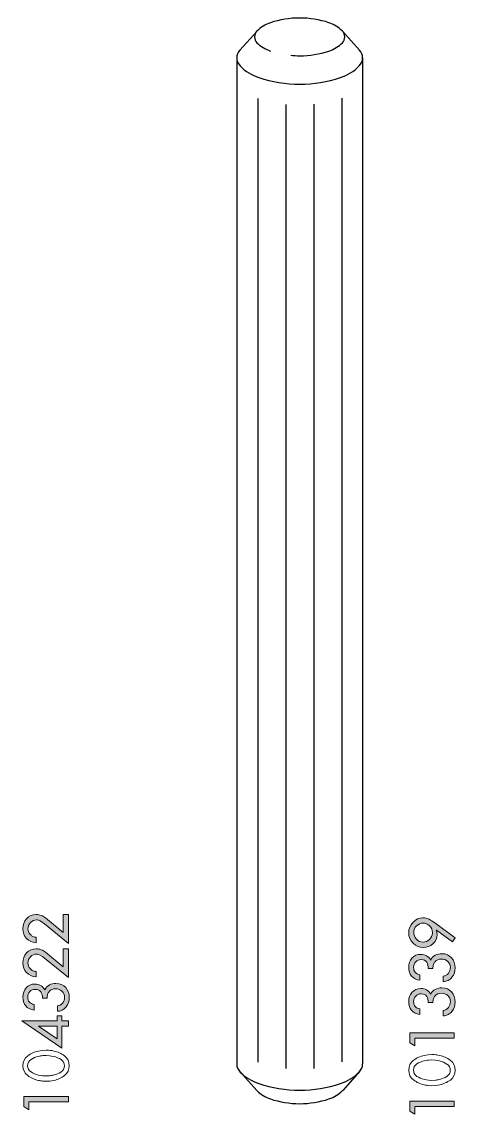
# Model space of a CAD drawing. Header units: inches. Extents: x -1535 to 2339, y 35 to 2700.
# Drawn here: x -1505.9 to -1485.2, y 2143.4 to 2195.5 of the extents above; entities that cross this region are included whole.
import ezdxf

# ---------------------------------------------------------------- set-up
doc = ezdxf.new("R2010")
doc.units = ezdxf.units.IN
doc.header["$MEASUREMENT"] = 0
doc.layers.add('Livello 1', color=7, linetype='Continuous')

msp = doc.modelspace()

# ---------------------------------------------------------------- hatches: boundary and pattern name
at = {"layer": 'Livello 1', "true_color": 0xffffff}
h = msp.add_hatch(color=7, dxfattribs=at)
h.dxf.hatch_style = 2
edge = h.paths.add_edge_path()
edge.add_spline(control_points=[(-1503.909, 2152.941), (-1503.909, 2152.941), (-1503.666, 2152.941), (-1503.666, 2152.941), (-1503.666, 2152.941), (-1503.666, 2151.566), (-1503.666, 2151.566), (-1503.666, 2151.566), (-1504.809, 2152.498), (-1504.809, 2152.498), (-1504.809, 2152.498), (-1504.828, 2152.515), (-1504.828, 2152.515), (-1504.828, 2152.515), (-1504.848, 2152.529), (-1504.848, 2152.529), (-1504.848, 2152.529), (-1504.905, 2152.571), (-1504.905, 2152.571), (-1504.905, 2152.571), (-1505.009, 2152.636), (-1505.009, 2152.636), (-1505.066, 2152.67), (-1505.126, 2152.687), (-1505.189, 2152.687), (-1505.294, 2152.687), (-1505.388, 2152.644), (-1505.47, 2152.558), (-1505.552, 2152.473), (-1505.594, 2152.376), (-1505.594, 2152.269), (-1505.594, 2152.16), (-1505.555, 2152.066), (-1505.479, 2151.987), (-1505.44, 2151.948), (-1505.399, 2151.916), (-1505.356, 2151.891), (-1505.311, 2151.87), (-1505.261, 2151.86), (-1505.207, 2151.86), (-1505.207, 2151.86), (-1505.207, 2151.595), (-1505.207, 2151.595), (-1505.398, 2151.615), (-1505.551, 2151.686), (-1505.665, 2151.805), (-1505.779, 2151.924), (-1505.836, 2152.079), (-1505.836, 2152.269), (-1505.836, 2152.45), (-1505.777, 2152.607), (-1505.658, 2152.741), (-1505.538, 2152.874), (-1505.386, 2152.941), (-1505.2, 2152.941), (-1505.123, 2152.941), (-1505.045, 2152.926), (-1504.966, 2152.897), (-1504.887, 2152.868), (-1504.82, 2152.83), (-1504.764, 2152.783), (-1504.764, 2152.783), (-1503.909, 2152.085), (-1503.909, 2152.085), (-1503.909, 2152.085), (-1503.909, 2152.941), (-1503.909, 2152.941)], knot_values=[0, 0, 0, 0, 1, 1, 1, 2, 2, 2, 3, 3, 3, 4, 4, 4, 5, 5, 5, 6, 6, 6, 7, 7, 7, 8, 8, 8, 9, 9, 9, 10, 10, 10, 11, 11, 11, 12, 12, 12, 13, 13, 13, 14, 14, 14, 15, 15, 15, 16, 16, 16, 17, 17, 17, 18, 18, 18, 19, 19, 19, 20, 20, 20, 21, 21, 21, 22, 22, 22, 22], degree=3, periodic=0)
h = msp.add_hatch(color=7, dxfattribs=at)
h.dxf.hatch_style = 2
edge = h.paths.add_edge_path()
edge.add_spline(control_points=[(-1485.358, 2151.637), (-1485.358, 2151.637), (-1486.124, 2152.203), (-1486.124, 2152.203), (-1486.124, 2152.203), (-1486.13, 2152.198), (-1486.13, 2152.198), (-1486.122, 2152.18), (-1486.111, 2152.147), (-1486.098, 2152.099), (-1486.098, 2152.099), (-1486.089, 2151.992), (-1486.089, 2151.992), (-1486.089, 2151.815), (-1486.156, 2151.668), (-1486.289, 2151.551), (-1486.422, 2151.433), (-1486.573, 2151.375), (-1486.742, 2151.375), (-1486.932, 2151.375), (-1487.096, 2151.443), (-1487.234, 2151.579), (-1487.372, 2151.716), (-1487.441, 2151.881), (-1487.441, 2152.077), (-1487.441, 2152.264), (-1487.375, 2152.428), (-1487.244, 2152.571), (-1487.112, 2152.714), (-1486.952, 2152.786), (-1486.763, 2152.786), (-1486.657, 2152.786), (-1486.56, 2152.763), (-1486.471, 2152.718), (-1486.382, 2152.673), (-1486.292, 2152.618), (-1486.202, 2152.554), (-1486.202, 2152.554), (-1485.229, 2151.829), (-1485.229, 2151.829), (-1485.229, 2151.829), (-1485.358, 2151.637), (-1485.358, 2151.637)], knot_values=[0, 0, 0, 0, 1, 1, 1, 2, 2, 2, 3, 3, 3, 4, 4, 4, 5, 5, 5, 6, 6, 6, 7, 7, 7, 8, 8, 8, 9, 9, 9, 10, 10, 10, 11, 11, 11, 12, 12, 12, 13, 13, 13, 14, 14, 14, 14], degree=3, periodic=0)
edge = h.paths.add_edge_path()
edge.add_spline(control_points=[(-1486.448, 2152.407), (-1486.493, 2152.447), (-1486.541, 2152.477), (-1486.593, 2152.499), (-1486.645, 2152.521), (-1486.7, 2152.532), (-1486.758, 2152.532), (-1486.871, 2152.532), (-1486.973, 2152.488), (-1487.066, 2152.402), (-1487.158, 2152.315), (-1487.204, 2152.213), (-1487.204, 2152.097), (-1487.204, 2151.971), (-1487.16, 2151.861), (-1487.073, 2151.768), (-1486.985, 2151.675), (-1486.88, 2151.629), (-1486.758, 2151.629), (-1486.639, 2151.629), (-1486.539, 2151.671), (-1486.457, 2151.756), (-1486.376, 2151.84), (-1486.327, 2151.938), (-1486.312, 2152.049), (-1486.312, 2152.049), (-1486.312, 2152.063), (-1486.312, 2152.063), (-1486.312, 2152.063), (-1486.312, 2152.08), (-1486.312, 2152.08), (-1486.312, 2152.21), (-1486.357, 2152.319), (-1486.448, 2152.407)], knot_values=[0, 0, 0, 0, 0.352778, 0.352778, 0.352778, 0.705556, 0.705556, 0.705556, 1.058333, 1.058333, 1.058333, 1.411111, 1.411111, 1.411111, 1.763889, 1.763889, 1.763889, 2.116667, 2.116667, 2.116667, 2.469444, 2.469444, 2.469444, 2.822222, 2.822222, 2.822222, 3.175, 3.175, 3.175, 3.527778, 3.527778, 3.527778, 3.880556, 3.880556, 3.880556, 3.880556], degree=3, periodic=0)
edge.add_line((-1486.448, 2152.407), (-1486.448, 2152.407))
h = msp.add_hatch(color=7, dxfattribs=at)
h.dxf.hatch_style = 2
edge = h.paths.add_edge_path()
edge.add_spline(control_points=[(-1503.909, 2151.31), (-1503.909, 2151.31), (-1503.666, 2151.31), (-1503.666, 2151.31), (-1503.666, 2151.31), (-1503.666, 2149.935), (-1503.666, 2149.935), (-1503.666, 2149.935), (-1504.809, 2150.867), (-1504.809, 2150.867), (-1504.809, 2150.867), (-1504.828, 2150.884), (-1504.828, 2150.884), (-1504.828, 2150.884), (-1504.848, 2150.898), (-1504.848, 2150.898), (-1504.848, 2150.898), (-1504.905, 2150.94), (-1504.905, 2150.94), (-1504.905, 2150.94), (-1505.009, 2151.005), (-1505.009, 2151.005), (-1505.066, 2151.039), (-1505.126, 2151.056), (-1505.189, 2151.056), (-1505.294, 2151.056), (-1505.388, 2151.013), (-1505.47, 2150.927), (-1505.552, 2150.842), (-1505.594, 2150.745), (-1505.594, 2150.638), (-1505.594, 2150.529), (-1505.555, 2150.435), (-1505.479, 2150.356), (-1505.44, 2150.317), (-1505.399, 2150.284), (-1505.356, 2150.26), (-1505.311, 2150.239), (-1505.261, 2150.229), (-1505.207, 2150.229), (-1505.207, 2150.229), (-1505.207, 2149.964), (-1505.207, 2149.964), (-1505.398, 2149.984), (-1505.551, 2150.054), (-1505.665, 2150.174), (-1505.779, 2150.293), (-1505.836, 2150.448), (-1505.836, 2150.638), (-1505.836, 2150.819), (-1505.777, 2150.976), (-1505.658, 2151.11), (-1505.538, 2151.243), (-1505.386, 2151.31), (-1505.2, 2151.31), (-1505.123, 2151.31), (-1505.045, 2151.295), (-1504.966, 2151.266), (-1504.887, 2151.237), (-1504.82, 2151.199), (-1504.764, 2151.152), (-1504.764, 2151.152), (-1503.909, 2150.454), (-1503.909, 2150.454), (-1503.909, 2150.454), (-1503.909, 2151.31), (-1503.909, 2151.31)], knot_values=[0, 0, 0, 0, 1, 1, 1, 2, 2, 2, 3, 3, 3, 4, 4, 4, 5, 5, 5, 6, 6, 6, 7, 7, 7, 8, 8, 8, 9, 9, 9, 10, 10, 10, 11, 11, 11, 12, 12, 12, 13, 13, 13, 14, 14, 14, 15, 15, 15, 16, 16, 16, 17, 17, 17, 18, 18, 18, 19, 19, 19, 20, 20, 20, 21, 21, 21, 22, 22, 22, 22], degree=3, periodic=0)
h = msp.add_hatch(color=7, dxfattribs=at)
h.dxf.hatch_style = 2
edge = h.paths.add_edge_path()
edge.add_spline(control_points=[(-1486.507, 2150.373), (-1486.507, 2150.487), (-1486.531, 2150.586), (-1486.581, 2150.668), (-1486.631, 2150.749), (-1486.719, 2150.79), (-1486.847, 2150.79), (-1486.954, 2150.79), (-1487.041, 2150.756), (-1487.108, 2150.687), (-1487.176, 2150.618), (-1487.21, 2150.53), (-1487.21, 2150.421), (-1487.21, 2150.325), (-1487.183, 2150.247), (-1487.132, 2150.187), (-1487.079, 2150.128), (-1487.005, 2150.089), (-1486.908, 2150.068), (-1486.908, 2150.068), (-1486.908, 2149.805), (-1486.908, 2149.805), (-1487.082, 2149.831), (-1487.214, 2149.898), (-1487.305, 2150.006), (-1487.396, 2150.113), (-1487.441, 2150.254), (-1487.441, 2150.429), (-1487.441, 2150.596), (-1487.39, 2150.741), (-1487.287, 2150.862), (-1487.186, 2150.984), (-1487.046, 2151.044), (-1486.869, 2151.044), (-1486.77, 2151.044), (-1486.68, 2151.022), (-1486.598, 2150.979), (-1486.516, 2150.936), (-1486.448, 2150.868), (-1486.391, 2150.773), (-1486.342, 2150.879), (-1486.271, 2150.955), (-1486.177, 2151.003), (-1486.082, 2151.051), (-1485.978, 2151.075), (-1485.863, 2151.075), (-1485.666, 2151.075), (-1485.511, 2151.01), (-1485.398, 2150.879), (-1485.285, 2150.748), (-1485.228, 2150.587), (-1485.228, 2150.395), (-1485.228, 2150.235), (-1485.279, 2150.087), (-1485.381, 2149.952), (-1485.433, 2149.886), (-1485.495, 2149.835), (-1485.566, 2149.8), (-1485.636, 2149.764), (-1485.713, 2149.746), (-1485.796, 2149.746), (-1485.796, 2149.746), (-1485.796, 2150.003), (-1485.796, 2150.003), (-1485.694, 2150.014), (-1485.612, 2150.06), (-1485.55, 2150.14), (-1485.488, 2150.22), (-1485.457, 2150.312), (-1485.457, 2150.415), (-1485.457, 2150.533), (-1485.498, 2150.631), (-1485.58, 2150.707), (-1485.662, 2150.783), (-1485.76, 2150.821), (-1485.875, 2150.821), (-1486.01, 2150.821), (-1486.114, 2150.779), (-1486.188, 2150.694), (-1486.22, 2150.657), (-1486.244, 2150.611), (-1486.261, 2150.557), (-1486.279, 2150.503), (-1486.287, 2150.442), (-1486.287, 2150.373), (-1486.287, 2150.373), (-1486.507, 2150.373), (-1486.507, 2150.373)], knot_values=[0, 0, 0, 0, 1, 1, 1, 2, 2, 2, 3, 3, 3, 4, 4, 4, 5, 5, 5, 6, 6, 6, 7, 7, 7, 8, 8, 8, 9, 9, 9, 10, 10, 10, 11, 11, 11, 12, 12, 12, 13, 13, 13, 14, 14, 14, 15, 15, 15, 16, 16, 16, 17, 17, 17, 18, 18, 18, 19, 19, 19, 20, 20, 20, 21, 21, 21, 22, 22, 22, 23, 23, 23, 24, 24, 24, 25, 25, 25, 26, 26, 26, 27, 27, 27, 28, 28, 28, 29, 29, 29, 29], degree=3, periodic=0)
h = msp.add_hatch(color=7, dxfattribs=at)
h.dxf.hatch_style = 2
edge = h.paths.add_edge_path()
edge.add_spline(control_points=[(-1504.902, 2148.953), (-1504.902, 2149.068), (-1504.927, 2149.166), (-1504.977, 2149.248), (-1505.026, 2149.33), (-1505.115, 2149.371), (-1505.242, 2149.371), (-1505.349, 2149.371), (-1505.436, 2149.337), (-1505.504, 2149.268), (-1505.571, 2149.199), (-1505.605, 2149.11), (-1505.605, 2149.001), (-1505.605, 2148.905), (-1505.579, 2148.828), (-1505.527, 2148.768), (-1505.474, 2148.709), (-1505.4, 2148.669), (-1505.303, 2148.648), (-1505.303, 2148.648), (-1505.303, 2148.386), (-1505.303, 2148.386), (-1505.477, 2148.412), (-1505.61, 2148.479), (-1505.7, 2148.586), (-1505.791, 2148.693), (-1505.836, 2148.835), (-1505.836, 2149.01), (-1505.836, 2149.177), (-1505.785, 2149.321), (-1505.683, 2149.443), (-1505.581, 2149.564), (-1505.441, 2149.625), (-1505.265, 2149.625), (-1505.166, 2149.625), (-1505.075, 2149.603), (-1504.993, 2149.56), (-1504.912, 2149.517), (-1504.843, 2149.448), (-1504.786, 2149.354), (-1504.737, 2149.459), (-1504.666, 2149.536), (-1504.572, 2149.584), (-1504.478, 2149.632), (-1504.373, 2149.656), (-1504.259, 2149.656), (-1504.061, 2149.656), (-1503.906, 2149.591), (-1503.793, 2149.46), (-1503.68, 2149.329), (-1503.624, 2149.168), (-1503.624, 2148.976), (-1503.624, 2148.816), (-1503.675, 2148.668), (-1503.776, 2148.533), (-1503.829, 2148.467), (-1503.89, 2148.416), (-1503.961, 2148.38), (-1504.032, 2148.345), (-1504.108, 2148.327), (-1504.191, 2148.327), (-1504.191, 2148.327), (-1504.191, 2148.583), (-1504.191, 2148.583), (-1504.089, 2148.595), (-1504.008, 2148.641), (-1503.945, 2148.72), (-1503.883, 2148.8), (-1503.852, 2148.892), (-1503.852, 2148.995), (-1503.852, 2149.114), (-1503.893, 2149.211), (-1503.975, 2149.288), (-1504.057, 2149.364), (-1504.155, 2149.402), (-1504.27, 2149.402), (-1504.405, 2149.402), (-1504.51, 2149.359), (-1504.583, 2149.275), (-1504.615, 2149.237), (-1504.64, 2149.192), (-1504.657, 2149.138), (-1504.674, 2149.084), (-1504.682, 2149.023), (-1504.682, 2148.953), (-1504.682, 2148.953), (-1504.902, 2148.953), (-1504.902, 2148.953)], knot_values=[0, 0, 0, 0, 1, 1, 1, 2, 2, 2, 3, 3, 3, 4, 4, 4, 5, 5, 5, 6, 6, 6, 7, 7, 7, 8, 8, 8, 9, 9, 9, 10, 10, 10, 11, 11, 11, 12, 12, 12, 13, 13, 13, 14, 14, 14, 15, 15, 15, 16, 16, 16, 17, 17, 17, 18, 18, 18, 19, 19, 19, 20, 20, 20, 21, 21, 21, 22, 22, 22, 23, 23, 23, 24, 24, 24, 25, 25, 25, 26, 26, 26, 27, 27, 27, 28, 28, 28, 29, 29, 29, 29], degree=3, periodic=0)
h = msp.add_hatch(color=7, dxfattribs=at)
h.dxf.hatch_style = 2
edge = h.paths.add_edge_path()
edge.add_spline(control_points=[(-1486.507, 2148.741), (-1486.507, 2148.856), (-1486.531, 2148.954), (-1486.581, 2149.036), (-1486.631, 2149.118), (-1486.719, 2149.159), (-1486.847, 2149.159), (-1486.954, 2149.159), (-1487.041, 2149.124), (-1487.108, 2149.056), (-1487.176, 2148.987), (-1487.21, 2148.898), (-1487.21, 2148.789), (-1487.21, 2148.693), (-1487.183, 2148.616), (-1487.132, 2148.556), (-1487.079, 2148.497), (-1487.005, 2148.457), (-1486.908, 2148.437), (-1486.908, 2148.437), (-1486.908, 2148.174), (-1486.908, 2148.174), (-1487.082, 2148.2), (-1487.214, 2148.267), (-1487.305, 2148.374), (-1487.396, 2148.482), (-1487.441, 2148.622), (-1487.441, 2148.798), (-1487.441, 2148.965), (-1487.39, 2149.11), (-1487.287, 2149.231), (-1487.186, 2149.352), (-1487.046, 2149.413), (-1486.869, 2149.413), (-1486.77, 2149.413), (-1486.68, 2149.391), (-1486.598, 2149.348), (-1486.516, 2149.305), (-1486.448, 2149.236), (-1486.391, 2149.142), (-1486.342, 2149.248), (-1486.271, 2149.324), (-1486.177, 2149.372), (-1486.082, 2149.42), (-1485.978, 2149.444), (-1485.863, 2149.444), (-1485.666, 2149.444), (-1485.511, 2149.379), (-1485.398, 2149.248), (-1485.285, 2149.117), (-1485.228, 2148.956), (-1485.228, 2148.764), (-1485.228, 2148.604), (-1485.279, 2148.456), (-1485.381, 2148.32), (-1485.433, 2148.255), (-1485.495, 2148.204), (-1485.566, 2148.168), (-1485.636, 2148.132), (-1485.713, 2148.114), (-1485.796, 2148.114), (-1485.796, 2148.114), (-1485.796, 2148.372), (-1485.796, 2148.372), (-1485.694, 2148.383), (-1485.612, 2148.428), (-1485.55, 2148.509), (-1485.488, 2148.589), (-1485.457, 2148.68), (-1485.457, 2148.783), (-1485.457, 2148.902), (-1485.498, 2148.999), (-1485.58, 2149.076), (-1485.662, 2149.152), (-1485.76, 2149.19), (-1485.875, 2149.19), (-1486.01, 2149.19), (-1486.114, 2149.148), (-1486.188, 2149.063), (-1486.22, 2149.025), (-1486.244, 2148.98), (-1486.261, 2148.926), (-1486.279, 2148.872), (-1486.287, 2148.811), (-1486.287, 2148.741), (-1486.287, 2148.741), (-1486.507, 2148.741), (-1486.507, 2148.741)], knot_values=[0, 0, 0, 0, 1, 1, 1, 2, 2, 2, 3, 3, 3, 4, 4, 4, 5, 5, 5, 6, 6, 6, 7, 7, 7, 8, 8, 8, 9, 9, 9, 10, 10, 10, 11, 11, 11, 12, 12, 12, 13, 13, 13, 14, 14, 14, 15, 15, 15, 16, 16, 16, 17, 17, 17, 18, 18, 18, 19, 19, 19, 20, 20, 20, 21, 21, 21, 22, 22, 22, 23, 23, 23, 24, 24, 24, 25, 25, 25, 26, 26, 26, 27, 27, 27, 28, 28, 28, 29, 29, 29, 29], degree=3, periodic=0)
h = msp.add_hatch(color=7, dxfattribs=at)
h.dxf.hatch_style = 2
h.paths.add_polyline_path([(-1504.208, 2148.112), (-1503.976, 2148.112), (-1503.976, 2147.87), (-1503.666, 2147.87), (-1503.666, 2147.616), (-1503.976, 2147.616), (-1503.976, 2146.566), (-1505.885, 2147.87), (-1504.208, 2147.87)])
h.paths.add_polyline_path([(-1505.088, 2147.616), (-1504.208, 2147.007), (-1504.208, 2147.616)])
h = msp.add_hatch(color=7, dxfattribs=at)
h.dxf.hatch_style = 2
h.paths.add_polyline_path([(-1487.153, 2146.681), (-1487.396, 2146.828), (-1487.396, 2147.305), (-1485.271, 2147.305), (-1485.271, 2147.051), (-1487.153, 2147.051)])
h = msp.add_hatch(color=7, dxfattribs=at)
h.dxf.hatch_style = 2
h.paths.add_polyline_path([(-1505.549, 2143.63), (-1505.791, 2143.777), (-1505.791, 2144.254), (-1503.666, 2144.254), (-1503.666, 2144), (-1505.549, 2144)])
h = msp.add_hatch(color=7, dxfattribs=at)
h.dxf.hatch_style = 2
h.paths.add_polyline_path([(-1487.153, 2143.419), (-1487.396, 2143.565), (-1487.396, 2144.042), (-1485.271, 2144.042), (-1485.271, 2143.788), (-1487.153, 2143.788)])

# ---------------------------------------------------------------- linework, layer by layer
at = {"layer": 'Livello 1', "color": 7, "lineweight": 25, "true_color": 0xffffff}
for points in [[(-1494.69, 2195.084), (-1495.498, 2194.189)], [(-1490.59, 2195.084), (-1489.781, 2194.189)], [(-1495.64, 2193.82), (-1495.64, 2145.82)], [(-1489.64, 2193.82), (-1489.64, 2145.82)], [(-1494.636, 2191.884), (-1494.636, 2145.896)], [(-1490.626, 2191.9), (-1490.626, 2145.917)], [(-1493.3, 2191.596), (-1493.3, 2145.598)], [(-1491.963, 2191.602), (-1491.963, 2145.597)], [(-1495.498, 2145.451), (-1494.69, 2144.555)], [(-1489.781, 2145.451), (-1490.59, 2144.555)]]:
    msp.add_lwpolyline(points, dxfattribs=at)
at = {"layer": 'Livello 1', "lineweight": 0}
for points in [[(-1504.208, 2148.112), (-1503.976, 2148.112), (-1503.976, 2147.87), (-1503.666, 2147.87), (-1503.666, 2147.616), (-1503.976, 2147.616), (-1503.976, 2146.566), (-1505.885, 2147.87), (-1504.208, 2147.87), (-1504.208, 2148.112)], [(-1505.088, 2147.616), (-1504.208, 2147.007), (-1504.208, 2147.616), (-1505.088, 2147.616)], [(-1487.153, 2146.681), (-1487.396, 2146.828), (-1487.396, 2147.305), (-1485.271, 2147.305), (-1485.271, 2147.051), (-1487.153, 2147.051), (-1487.153, 2146.681)], [(-1505.549, 2143.63), (-1505.791, 2143.777), (-1505.791, 2144.254), (-1503.666, 2144.254), (-1503.666, 2144), (-1505.549, 2144), (-1505.549, 2143.63)], [(-1487.153, 2143.419), (-1487.396, 2143.565), (-1487.396, 2144.042), (-1485.271, 2144.042), (-1485.271, 2143.788), (-1487.153, 2143.788), (-1487.153, 2143.419)]]:
    msp.add_lwpolyline(points, dxfattribs=at)
at = {"layer": 'Livello 1', "color": 7, "lineweight": 25, "true_color": 0xffffff}
for points in [[(-1494.036, 2195.495), (-1494.277, 2195.414), (-1494.496, 2195.279), (-1494.676, 2195.099)], [(-1490.604, 2195.099), (-1490.784, 2195.279), (-1491.003, 2195.414), (-1491.243, 2195.495)], [(-1494.676, 2194.54), (-1494.496, 2194.361), (-1494.277, 2194.226), (-1494.036, 2194.146)], [(-1491.243, 2194.145), (-1491.003, 2194.226), (-1490.783, 2194.361), (-1490.604, 2194.54)], [(-1495.478, 2193.431), (-1495.228, 2193.18), (-1494.922, 2192.991), (-1494.587, 2192.88)], [(-1490.693, 2192.879), (-1490.357, 2192.991), (-1490.052, 2193.181), (-1489.801, 2193.431)], [(-1495.64, 2145.82), (-1495.64, 2145.674), (-1495.582, 2145.534), (-1495.479, 2145.43)], [(-1489.801, 2145.43), (-1489.698, 2145.534), (-1489.64, 2145.674), (-1489.64, 2145.82)], [(-1495.478, 2145.43), (-1495.228, 2145.18), (-1494.922, 2144.991), (-1494.587, 2144.879)], [(-1490.693, 2144.879), (-1490.357, 2144.991), (-1490.052, 2145.18), (-1489.801, 2145.43)], [(-1494.69, 2144.555), (-1494.685, 2144.55), (-1494.68, 2144.545), (-1494.676, 2144.541)], [(-1494.676, 2144.541), (-1494.496, 2144.361), (-1494.277, 2144.225), (-1494.036, 2144.145)], [(-1491.243, 2144.145), (-1491.003, 2144.225), (-1490.783, 2144.361), (-1490.604, 2144.541)], [(-1490.604, 2144.541), (-1490.599, 2144.545), (-1490.595, 2144.55), (-1490.59, 2144.555)]]:
    msp.add_open_spline(points, degree=3, dxfattribs=at)
for points in [[(-1491.243, 2195.495), (-1491.694, 2195.645), (-1492.165, 2195.721), (-1492.64, 2195.721), (-1493.114, 2195.721), (-1493.586, 2195.645), (-1494.036, 2195.495)], [(-1494.676, 2195.099), (-1494.75, 2195.025), (-1494.791, 2194.924), (-1494.791, 2194.82), (-1494.791, 2194.715), (-1494.75, 2194.615), (-1494.676, 2194.541)], [(-1490.604, 2194.54), (-1490.53, 2194.615), (-1490.488, 2194.715), (-1490.488, 2194.82), (-1490.488, 2194.925), (-1490.53, 2195.025), (-1490.604, 2195.099)], [(-1495.498, 2194.189), (-1495.589, 2194.087), (-1495.64, 2193.956), (-1495.64, 2193.82), (-1495.64, 2193.674), (-1495.581, 2193.534), (-1495.478, 2193.431)], [(-1493.069, 2193.94), (-1492.926, 2193.926), (-1492.783, 2193.919), (-1492.64, 2193.919), (-1492.165, 2193.919), (-1491.694, 2193.995), (-1491.243, 2194.145)], [(-1489.801, 2193.431), (-1489.698, 2193.534), (-1489.64, 2193.674), (-1489.64, 2193.82), (-1489.64, 2193.956), (-1489.691, 2194.087), (-1489.781, 2194.189)], [(-1494.587, 2192.879), (-1493.959, 2192.67), (-1493.301, 2192.563), (-1492.64, 2192.563), (-1491.978, 2192.563), (-1491.321, 2192.67), (-1490.693, 2192.879)], [(-1494.587, 2144.879), (-1493.959, 2144.67), (-1493.301, 2144.563), (-1492.64, 2144.563), (-1491.978, 2144.563), (-1491.321, 2144.67), (-1490.693, 2144.879)], [(-1494.036, 2144.145), (-1493.586, 2143.996), (-1493.114, 2143.919), (-1492.64, 2143.919), (-1492.165, 2143.919), (-1491.694, 2143.996), (-1491.243, 2144.145)]]:
    msp.add_open_spline(points, degree=3, knots=[0, 0, 0, 0, 1, 1, 1, 2, 2, 2, 2], dxfattribs=at)
at = {"layer": 'Livello 1', "lineweight": 0}
for points, knots in [([(-1503.909, 2152.941), (-1503.909, 2152.941), (-1503.666, 2152.941), (-1503.666, 2152.941), (-1503.666, 2152.941), (-1503.666, 2151.566), (-1503.666, 2151.566), (-1503.666, 2151.566), (-1504.809, 2152.498), (-1504.809, 2152.498), (-1504.809, 2152.498), (-1504.828, 2152.515), (-1504.828, 2152.515), (-1504.828, 2152.515), (-1504.848, 2152.529), (-1504.848, 2152.529), (-1504.848, 2152.529), (-1504.905, 2152.571), (-1504.905, 2152.571), (-1504.905, 2152.571), (-1505.009, 2152.636), (-1505.009, 2152.636), (-1505.066, 2152.67), (-1505.126, 2152.687), (-1505.189, 2152.687), (-1505.294, 2152.687), (-1505.388, 2152.644), (-1505.47, 2152.558), (-1505.552, 2152.473), (-1505.594, 2152.376), (-1505.594, 2152.269), (-1505.594, 2152.16), (-1505.555, 2152.066), (-1505.479, 2151.987), (-1505.44, 2151.948), (-1505.399, 2151.916), (-1505.356, 2151.891), (-1505.311, 2151.87), (-1505.261, 2151.86), (-1505.207, 2151.86), (-1505.207, 2151.86), (-1505.207, 2151.595), (-1505.207, 2151.595), (-1505.398, 2151.615), (-1505.551, 2151.686), (-1505.665, 2151.805), (-1505.779, 2151.924), (-1505.836, 2152.079), (-1505.836, 2152.269), (-1505.836, 2152.45), (-1505.777, 2152.607), (-1505.658, 2152.741), (-1505.538, 2152.874), (-1505.386, 2152.941), (-1505.2, 2152.941), (-1505.123, 2152.941), (-1505.045, 2152.926), (-1504.966, 2152.897), (-1504.887, 2152.868), (-1504.82, 2152.83), (-1504.764, 2152.783), (-1504.764, 2152.783), (-1503.909, 2152.085), (-1503.909, 2152.085), (-1503.909, 2152.085), (-1503.909, 2152.941), (-1503.909, 2152.941)], [0, 0, 0, 0, 1, 1, 1, 2, 2, 2, 3, 3, 3, 4, 4, 4, 5, 5, 5, 6, 6, 6, 7, 7, 7, 8, 8, 8, 9, 9, 9, 10, 10, 10, 11, 11, 11, 12, 12, 12, 13, 13, 13, 14, 14, 14, 15, 15, 15, 16, 16, 16, 17, 17, 17, 18, 18, 18, 19, 19, 19, 20, 20, 20, 21, 21, 21, 22, 22, 22, 22]), ([(-1485.358, 2151.637), (-1485.358, 2151.637), (-1486.124, 2152.203), (-1486.124, 2152.203), (-1486.124, 2152.203), (-1486.13, 2152.198), (-1486.13, 2152.198), (-1486.122, 2152.18), (-1486.111, 2152.147), (-1486.098, 2152.099), (-1486.098, 2152.099), (-1486.089, 2151.992), (-1486.089, 2151.992), (-1486.089, 2151.815), (-1486.156, 2151.668), (-1486.289, 2151.551), (-1486.422, 2151.433), (-1486.573, 2151.375), (-1486.742, 2151.375), (-1486.932, 2151.375), (-1487.096, 2151.443), (-1487.234, 2151.579), (-1487.372, 2151.716), (-1487.441, 2151.881), (-1487.441, 2152.077), (-1487.441, 2152.264), (-1487.375, 2152.428), (-1487.244, 2152.571), (-1487.112, 2152.714), (-1486.952, 2152.786), (-1486.763, 2152.786), (-1486.657, 2152.786), (-1486.56, 2152.763), (-1486.471, 2152.718), (-1486.382, 2152.673), (-1486.292, 2152.618), (-1486.202, 2152.554), (-1486.202, 2152.554), (-1485.229, 2151.829), (-1485.229, 2151.829), (-1485.229, 2151.829), (-1485.358, 2151.637), (-1485.358, 2151.637)], [0, 0, 0, 0, 1, 1, 1, 2, 2, 2, 3, 3, 3, 4, 4, 4, 5, 5, 5, 6, 6, 6, 7, 7, 7, 8, 8, 8, 9, 9, 9, 10, 10, 10, 11, 11, 11, 12, 12, 12, 13, 13, 13, 14, 14, 14, 14]), ([(-1486.448, 2152.407), (-1486.493, 2152.447), (-1486.541, 2152.477), (-1486.593, 2152.499), (-1486.645, 2152.521), (-1486.7, 2152.532), (-1486.758, 2152.532), (-1486.871, 2152.532), (-1486.973, 2152.488), (-1487.066, 2152.402), (-1487.158, 2152.315), (-1487.204, 2152.213), (-1487.204, 2152.097), (-1487.204, 2151.971), (-1487.16, 2151.861), (-1487.073, 2151.768), (-1486.985, 2151.675), (-1486.88, 2151.629), (-1486.758, 2151.629), (-1486.639, 2151.629), (-1486.539, 2151.671), (-1486.457, 2151.756), (-1486.376, 2151.84), (-1486.327, 2151.938), (-1486.312, 2152.049), (-1486.312, 2152.049), (-1486.312, 2152.063), (-1486.312, 2152.063), (-1486.312, 2152.063), (-1486.312, 2152.08), (-1486.312, 2152.08), (-1486.312, 2152.21), (-1486.357, 2152.319), (-1486.448, 2152.407)], [0, 0, 0, 0, 1, 1, 1, 2, 2, 2, 3, 3, 3, 4, 4, 4, 5, 5, 5, 6, 6, 6, 7, 7, 7, 8, 8, 8, 9, 9, 9, 10, 10, 10, 11, 11, 11, 11]), ([(-1503.909, 2151.31), (-1503.909, 2151.31), (-1503.666, 2151.31), (-1503.666, 2151.31), (-1503.666, 2151.31), (-1503.666, 2149.935), (-1503.666, 2149.935), (-1503.666, 2149.935), (-1504.809, 2150.867), (-1504.809, 2150.867), (-1504.809, 2150.867), (-1504.828, 2150.884), (-1504.828, 2150.884), (-1504.828, 2150.884), (-1504.848, 2150.898), (-1504.848, 2150.898), (-1504.848, 2150.898), (-1504.905, 2150.94), (-1504.905, 2150.94), (-1504.905, 2150.94), (-1505.009, 2151.005), (-1505.009, 2151.005), (-1505.066, 2151.039), (-1505.126, 2151.056), (-1505.189, 2151.056), (-1505.294, 2151.056), (-1505.388, 2151.013), (-1505.47, 2150.927), (-1505.552, 2150.842), (-1505.594, 2150.745), (-1505.594, 2150.638), (-1505.594, 2150.529), (-1505.555, 2150.435), (-1505.479, 2150.356), (-1505.44, 2150.317), (-1505.399, 2150.284), (-1505.356, 2150.26), (-1505.311, 2150.239), (-1505.261, 2150.229), (-1505.207, 2150.229), (-1505.207, 2150.229), (-1505.207, 2149.964), (-1505.207, 2149.964), (-1505.398, 2149.984), (-1505.551, 2150.054), (-1505.665, 2150.174), (-1505.779, 2150.293), (-1505.836, 2150.448), (-1505.836, 2150.638), (-1505.836, 2150.819), (-1505.777, 2150.976), (-1505.658, 2151.11), (-1505.538, 2151.243), (-1505.386, 2151.31), (-1505.2, 2151.31), (-1505.123, 2151.31), (-1505.045, 2151.295), (-1504.966, 2151.266), (-1504.887, 2151.237), (-1504.82, 2151.199), (-1504.764, 2151.152), (-1504.764, 2151.152), (-1503.909, 2150.454), (-1503.909, 2150.454), (-1503.909, 2150.454), (-1503.909, 2151.31), (-1503.909, 2151.31)], [0, 0, 0, 0, 1, 1, 1, 2, 2, 2, 3, 3, 3, 4, 4, 4, 5, 5, 5, 6, 6, 6, 7, 7, 7, 8, 8, 8, 9, 9, 9, 10, 10, 10, 11, 11, 11, 12, 12, 12, 13, 13, 13, 14, 14, 14, 15, 15, 15, 16, 16, 16, 17, 17, 17, 18, 18, 18, 19, 19, 19, 20, 20, 20, 21, 21, 21, 22, 22, 22, 22]), ([(-1486.507, 2150.373), (-1486.507, 2150.487), (-1486.531, 2150.586), (-1486.581, 2150.668), (-1486.631, 2150.749), (-1486.719, 2150.79), (-1486.847, 2150.79), (-1486.954, 2150.79), (-1487.041, 2150.756), (-1487.108, 2150.687), (-1487.176, 2150.618), (-1487.21, 2150.53), (-1487.21, 2150.421), (-1487.21, 2150.325), (-1487.183, 2150.247), (-1487.132, 2150.187), (-1487.079, 2150.128), (-1487.005, 2150.089), (-1486.908, 2150.068), (-1486.908, 2150.068), (-1486.908, 2149.805), (-1486.908, 2149.805), (-1487.082, 2149.831), (-1487.214, 2149.898), (-1487.305, 2150.006), (-1487.396, 2150.113), (-1487.441, 2150.254), (-1487.441, 2150.429), (-1487.441, 2150.596), (-1487.39, 2150.741), (-1487.287, 2150.862), (-1487.186, 2150.984), (-1487.046, 2151.044), (-1486.869, 2151.044), (-1486.77, 2151.044), (-1486.68, 2151.022), (-1486.598, 2150.979), (-1486.516, 2150.936), (-1486.448, 2150.868), (-1486.391, 2150.773), (-1486.342, 2150.879), (-1486.271, 2150.955), (-1486.177, 2151.003), (-1486.082, 2151.051), (-1485.978, 2151.075), (-1485.863, 2151.075), (-1485.666, 2151.075), (-1485.511, 2151.01), (-1485.398, 2150.879), (-1485.285, 2150.748), (-1485.228, 2150.587), (-1485.228, 2150.395), (-1485.228, 2150.235), (-1485.279, 2150.087), (-1485.381, 2149.952), (-1485.433, 2149.886), (-1485.495, 2149.835), (-1485.566, 2149.8), (-1485.636, 2149.764), (-1485.713, 2149.746), (-1485.796, 2149.746), (-1485.796, 2149.746), (-1485.796, 2150.003), (-1485.796, 2150.003), (-1485.694, 2150.014), (-1485.612, 2150.06), (-1485.55, 2150.14), (-1485.488, 2150.22), (-1485.457, 2150.312), (-1485.457, 2150.415), (-1485.457, 2150.533), (-1485.498, 2150.631), (-1485.58, 2150.707), (-1485.662, 2150.783), (-1485.76, 2150.821), (-1485.875, 2150.821), (-1486.01, 2150.821), (-1486.114, 2150.779), (-1486.188, 2150.694), (-1486.22, 2150.657), (-1486.244, 2150.611), (-1486.261, 2150.557), (-1486.279, 2150.503), (-1486.287, 2150.442), (-1486.287, 2150.373), (-1486.287, 2150.373), (-1486.507, 2150.373), (-1486.507, 2150.373)], [0, 0, 0, 0, 1, 1, 1, 2, 2, 2, 3, 3, 3, 4, 4, 4, 5, 5, 5, 6, 6, 6, 7, 7, 7, 8, 8, 8, 9, 9, 9, 10, 10, 10, 11, 11, 11, 12, 12, 12, 13, 13, 13, 14, 14, 14, 15, 15, 15, 16, 16, 16, 17, 17, 17, 18, 18, 18, 19, 19, 19, 20, 20, 20, 21, 21, 21, 22, 22, 22, 23, 23, 23, 24, 24, 24, 25, 25, 25, 26, 26, 26, 27, 27, 27, 28, 28, 28, 29, 29, 29, 29]), ([(-1504.902, 2148.953), (-1504.902, 2149.068), (-1504.927, 2149.166), (-1504.977, 2149.248), (-1505.026, 2149.33), (-1505.115, 2149.371), (-1505.242, 2149.371), (-1505.349, 2149.371), (-1505.436, 2149.337), (-1505.504, 2149.268), (-1505.571, 2149.199), (-1505.605, 2149.11), (-1505.605, 2149.001), (-1505.605, 2148.905), (-1505.579, 2148.828), (-1505.527, 2148.768), (-1505.474, 2148.709), (-1505.4, 2148.669), (-1505.303, 2148.648), (-1505.303, 2148.648), (-1505.303, 2148.386), (-1505.303, 2148.386), (-1505.477, 2148.412), (-1505.61, 2148.479), (-1505.7, 2148.586), (-1505.791, 2148.693), (-1505.836, 2148.835), (-1505.836, 2149.01), (-1505.836, 2149.177), (-1505.785, 2149.321), (-1505.683, 2149.443), (-1505.581, 2149.564), (-1505.441, 2149.625), (-1505.265, 2149.625), (-1505.166, 2149.625), (-1505.075, 2149.603), (-1504.993, 2149.56), (-1504.912, 2149.517), (-1504.843, 2149.448), (-1504.786, 2149.354), (-1504.737, 2149.459), (-1504.666, 2149.536), (-1504.572, 2149.584), (-1504.478, 2149.632), (-1504.373, 2149.656), (-1504.259, 2149.656), (-1504.061, 2149.656), (-1503.906, 2149.591), (-1503.793, 2149.46), (-1503.68, 2149.329), (-1503.624, 2149.168), (-1503.624, 2148.976), (-1503.624, 2148.816), (-1503.675, 2148.668), (-1503.776, 2148.533), (-1503.829, 2148.467), (-1503.89, 2148.416), (-1503.961, 2148.38), (-1504.032, 2148.345), (-1504.108, 2148.327), (-1504.191, 2148.327), (-1504.191, 2148.327), (-1504.191, 2148.583), (-1504.191, 2148.583), (-1504.089, 2148.595), (-1504.008, 2148.641), (-1503.945, 2148.72), (-1503.883, 2148.8), (-1503.852, 2148.892), (-1503.852, 2148.995), (-1503.852, 2149.114), (-1503.893, 2149.211), (-1503.975, 2149.288), (-1504.057, 2149.364), (-1504.155, 2149.402), (-1504.27, 2149.402), (-1504.405, 2149.402), (-1504.51, 2149.359), (-1504.583, 2149.275), (-1504.615, 2149.237), (-1504.64, 2149.192), (-1504.657, 2149.138), (-1504.674, 2149.084), (-1504.682, 2149.023), (-1504.682, 2148.953), (-1504.682, 2148.953), (-1504.902, 2148.953), (-1504.902, 2148.953)], [0, 0, 0, 0, 1, 1, 1, 2, 2, 2, 3, 3, 3, 4, 4, 4, 5, 5, 5, 6, 6, 6, 7, 7, 7, 8, 8, 8, 9, 9, 9, 10, 10, 10, 11, 11, 11, 12, 12, 12, 13, 13, 13, 14, 14, 14, 15, 15, 15, 16, 16, 16, 17, 17, 17, 18, 18, 18, 19, 19, 19, 20, 20, 20, 21, 21, 21, 22, 22, 22, 23, 23, 23, 24, 24, 24, 25, 25, 25, 26, 26, 26, 27, 27, 27, 28, 28, 28, 29, 29, 29, 29]), ([(-1486.507, 2148.741), (-1486.507, 2148.856), (-1486.531, 2148.954), (-1486.581, 2149.036), (-1486.631, 2149.118), (-1486.719, 2149.159), (-1486.847, 2149.159), (-1486.954, 2149.159), (-1487.041, 2149.124), (-1487.108, 2149.056), (-1487.176, 2148.987), (-1487.21, 2148.898), (-1487.21, 2148.789), (-1487.21, 2148.693), (-1487.183, 2148.616), (-1487.132, 2148.556), (-1487.079, 2148.497), (-1487.005, 2148.457), (-1486.908, 2148.437), (-1486.908, 2148.437), (-1486.908, 2148.174), (-1486.908, 2148.174), (-1487.082, 2148.2), (-1487.214, 2148.267), (-1487.305, 2148.374), (-1487.396, 2148.482), (-1487.441, 2148.622), (-1487.441, 2148.798), (-1487.441, 2148.965), (-1487.39, 2149.11), (-1487.287, 2149.231), (-1487.186, 2149.352), (-1487.046, 2149.413), (-1486.869, 2149.413), (-1486.77, 2149.413), (-1486.68, 2149.391), (-1486.598, 2149.348), (-1486.516, 2149.305), (-1486.448, 2149.236), (-1486.391, 2149.142), (-1486.342, 2149.248), (-1486.271, 2149.324), (-1486.177, 2149.372), (-1486.082, 2149.42), (-1485.978, 2149.444), (-1485.863, 2149.444), (-1485.666, 2149.444), (-1485.511, 2149.379), (-1485.398, 2149.248), (-1485.285, 2149.117), (-1485.228, 2148.956), (-1485.228, 2148.764), (-1485.228, 2148.604), (-1485.279, 2148.456), (-1485.381, 2148.32), (-1485.433, 2148.255), (-1485.495, 2148.204), (-1485.566, 2148.168), (-1485.636, 2148.132), (-1485.713, 2148.114), (-1485.796, 2148.114), (-1485.796, 2148.114), (-1485.796, 2148.372), (-1485.796, 2148.372), (-1485.694, 2148.383), (-1485.612, 2148.428), (-1485.55, 2148.509), (-1485.488, 2148.589), (-1485.457, 2148.68), (-1485.457, 2148.783), (-1485.457, 2148.902), (-1485.498, 2148.999), (-1485.58, 2149.076), (-1485.662, 2149.152), (-1485.76, 2149.19), (-1485.875, 2149.19), (-1486.01, 2149.19), (-1486.114, 2149.148), (-1486.188, 2149.063), (-1486.22, 2149.025), (-1486.244, 2148.98), (-1486.261, 2148.926), (-1486.279, 2148.872), (-1486.287, 2148.811), (-1486.287, 2148.741), (-1486.287, 2148.741), (-1486.507, 2148.741), (-1486.507, 2148.741)], [0, 0, 0, 0, 1, 1, 1, 2, 2, 2, 3, 3, 3, 4, 4, 4, 5, 5, 5, 6, 6, 6, 7, 7, 7, 8, 8, 8, 9, 9, 9, 10, 10, 10, 11, 11, 11, 12, 12, 12, 13, 13, 13, 14, 14, 14, 15, 15, 15, 16, 16, 16, 17, 17, 17, 18, 18, 18, 19, 19, 19, 20, 20, 20, 21, 21, 21, 22, 22, 22, 23, 23, 23, 24, 24, 24, 25, 25, 25, 26, 26, 26, 27, 27, 27, 28, 28, 28, 29, 29, 29, 29]), ([(-1503.852, 2145.259), (-1504.004, 2145.148), (-1504.172, 2145.072), (-1504.354, 2145.03), (-1504.354, 2145.03), (-1504.548, 2144.997), (-1504.548, 2144.997), (-1504.548, 2144.997), (-1504.729, 2144.988), (-1504.729, 2144.988), (-1504.729, 2144.988), (-1504.906, 2144.997), (-1504.906, 2144.997), (-1504.959, 2145.002), (-1505.023, 2145.014), (-1505.098, 2145.03), (-1505.284, 2145.07), (-1505.454, 2145.147), (-1505.607, 2145.261), (-1505.76, 2145.374), (-1505.836, 2145.531), (-1505.836, 2145.73), (-1505.836, 2145.93), (-1505.76, 2146.086), (-1505.607, 2146.2), (-1505.454, 2146.314), (-1505.284, 2146.391), (-1505.098, 2146.43), (-1505.098, 2146.43), (-1505.016, 2146.444), (-1505.016, 2146.444), (-1505.016, 2146.444), (-1504.906, 2146.461), (-1504.906, 2146.461), (-1504.906, 2146.461), (-1504.729, 2146.473), (-1504.729, 2146.473), (-1504.729, 2146.473), (-1504.622, 2146.473), (-1504.622, 2146.473), (-1504.622, 2146.473), (-1504.54, 2146.461), (-1504.54, 2146.461), (-1504.516, 2146.461), (-1504.487, 2146.457), (-1504.455, 2146.45), (-1504.455, 2146.45), (-1504.354, 2146.43), (-1504.354, 2146.43), (-1504.175, 2146.391), (-1504.009, 2146.315), (-1503.855, 2146.202), (-1503.701, 2146.089), (-1503.624, 2145.932), (-1503.624, 2145.73), (-1503.624, 2145.535), (-1503.7, 2145.378), (-1503.852, 2145.259)], [0, 0, 0, 0, 1, 1, 1, 2, 2, 2, 3, 3, 3, 4, 4, 4, 5, 5, 5, 6, 6, 6, 7, 7, 7, 8, 8, 8, 9, 9, 9, 10, 10, 10, 11, 11, 11, 12, 12, 12, 13, 13, 13, 14, 14, 14, 15, 15, 15, 16, 16, 16, 17, 17, 17, 18, 18, 18, 19, 19, 19, 19]), ([(-1505.447, 2145.434), (-1505.35, 2145.372), (-1505.23, 2145.322), (-1505.089, 2145.284), (-1505.089, 2145.284), (-1504.898, 2145.251), (-1504.898, 2145.251), (-1504.898, 2145.251), (-1504.731, 2145.242), (-1504.731, 2145.242), (-1504.731, 2145.242), (-1504.565, 2145.251), (-1504.565, 2145.251), (-1504.511, 2145.256), (-1504.448, 2145.268), (-1504.377, 2145.284), (-1504.247, 2145.313), (-1504.128, 2145.361), (-1504.02, 2145.43), (-1503.912, 2145.498), (-1503.858, 2145.598), (-1503.858, 2145.73), (-1503.858, 2145.855), (-1503.91, 2145.951), (-1504.014, 2146.02), (-1504.119, 2146.088), (-1504.239, 2146.14), (-1504.377, 2146.176), (-1504.377, 2146.176), (-1504.565, 2146.207), (-1504.565, 2146.207), (-1504.565, 2146.207), (-1504.731, 2146.219), (-1504.731, 2146.219), (-1504.731, 2146.219), (-1504.875, 2146.21), (-1504.875, 2146.21), (-1504.915, 2146.21), (-1504.953, 2146.205), (-1504.991, 2146.196), (-1504.991, 2146.196), (-1505.089, 2146.176), (-1505.089, 2146.176), (-1505.221, 2146.148), (-1505.341, 2146.099), (-1505.449, 2146.028), (-1505.557, 2145.958), (-1505.611, 2145.858), (-1505.611, 2145.73), (-1505.611, 2145.606), (-1505.556, 2145.507), (-1505.447, 2145.434)], [0, 0, 0, 0, 1, 1, 1, 2, 2, 2, 3, 3, 3, 4, 4, 4, 5, 5, 5, 6, 6, 6, 7, 7, 7, 8, 8, 8, 9, 9, 9, 10, 10, 10, 11, 11, 11, 12, 12, 12, 13, 13, 13, 14, 14, 14, 15, 15, 15, 16, 16, 16, 17, 17, 17, 17]), ([(-1485.457, 2145.047), (-1485.609, 2144.936), (-1485.776, 2144.86), (-1485.958, 2144.819), (-1485.958, 2144.819), (-1486.153, 2144.785), (-1486.153, 2144.785), (-1486.153, 2144.785), (-1486.333, 2144.776), (-1486.333, 2144.776), (-1486.333, 2144.776), (-1486.511, 2144.785), (-1486.511, 2144.785), (-1486.563, 2144.79), (-1486.627, 2144.802), (-1486.703, 2144.819), (-1486.888, 2144.858), (-1487.058, 2144.935), (-1487.211, 2145.049), (-1487.364, 2145.163), (-1487.441, 2145.319), (-1487.441, 2145.519), (-1487.441, 2145.718), (-1487.364, 2145.874), (-1487.211, 2145.988), (-1487.058, 2146.102), (-1486.888, 2146.179), (-1486.703, 2146.218), (-1486.703, 2146.218), (-1486.621, 2146.233), (-1486.621, 2146.233), (-1486.621, 2146.233), (-1486.511, 2146.249), (-1486.511, 2146.249), (-1486.511, 2146.249), (-1486.333, 2146.261), (-1486.333, 2146.261), (-1486.333, 2146.261), (-1486.226, 2146.261), (-1486.226, 2146.261), (-1486.226, 2146.261), (-1486.144, 2146.249), (-1486.144, 2146.249), (-1486.12, 2146.249), (-1486.092, 2146.246), (-1486.06, 2146.238), (-1486.06, 2146.238), (-1485.958, 2146.218), (-1485.958, 2146.218), (-1485.78, 2146.179), (-1485.614, 2146.103), (-1485.459, 2145.99), (-1485.306, 2145.877), (-1485.228, 2145.72), (-1485.228, 2145.519), (-1485.228, 2145.323), (-1485.304, 2145.166), (-1485.457, 2145.047)], [0, 0, 0, 0, 1, 1, 1, 2, 2, 2, 3, 3, 3, 4, 4, 4, 5, 5, 5, 6, 6, 6, 7, 7, 7, 8, 8, 8, 9, 9, 9, 10, 10, 10, 11, 11, 11, 12, 12, 12, 13, 13, 13, 14, 14, 14, 15, 15, 15, 16, 16, 16, 17, 17, 17, 18, 18, 18, 19, 19, 19, 19]), ([(-1487.052, 2145.222), (-1486.954, 2145.16), (-1486.835, 2145.11), (-1486.694, 2145.073), (-1486.694, 2145.073), (-1486.502, 2145.039), (-1486.502, 2145.039), (-1486.502, 2145.039), (-1486.336, 2145.03), (-1486.336, 2145.03), (-1486.336, 2145.03), (-1486.17, 2145.039), (-1486.17, 2145.039), (-1486.116, 2145.044), (-1486.052, 2145.056), (-1485.981, 2145.073), (-1485.852, 2145.101), (-1485.733, 2145.149), (-1485.624, 2145.218), (-1485.516, 2145.287), (-1485.463, 2145.387), (-1485.463, 2145.519), (-1485.463, 2145.642), (-1485.515, 2145.739), (-1485.619, 2145.808), (-1485.723, 2145.876), (-1485.844, 2145.928), (-1485.981, 2145.964), (-1485.981, 2145.964), (-1486.17, 2145.995), (-1486.17, 2145.995), (-1486.17, 2145.995), (-1486.336, 2146.007), (-1486.336, 2146.007), (-1486.336, 2146.007), (-1486.48, 2145.998), (-1486.48, 2145.998), (-1486.519, 2145.998), (-1486.558, 2145.994), (-1486.595, 2145.984), (-1486.595, 2145.984), (-1486.694, 2145.964), (-1486.694, 2145.964), (-1486.825, 2145.936), (-1486.945, 2145.887), (-1487.053, 2145.816), (-1487.161, 2145.745), (-1487.215, 2145.647), (-1487.215, 2145.519), (-1487.215, 2145.394), (-1487.161, 2145.296), (-1487.052, 2145.222)], [0, 0, 0, 0, 1, 1, 1, 2, 2, 2, 3, 3, 3, 4, 4, 4, 5, 5, 5, 6, 6, 6, 7, 7, 7, 8, 8, 8, 9, 9, 9, 10, 10, 10, 11, 11, 11, 12, 12, 12, 13, 13, 13, 14, 14, 14, 15, 15, 15, 16, 16, 16, 17, 17, 17, 17])]:
    msp.add_open_spline(points, degree=3, knots=knots, dxfattribs=at)

doc.saveas('drawing.dxf')
